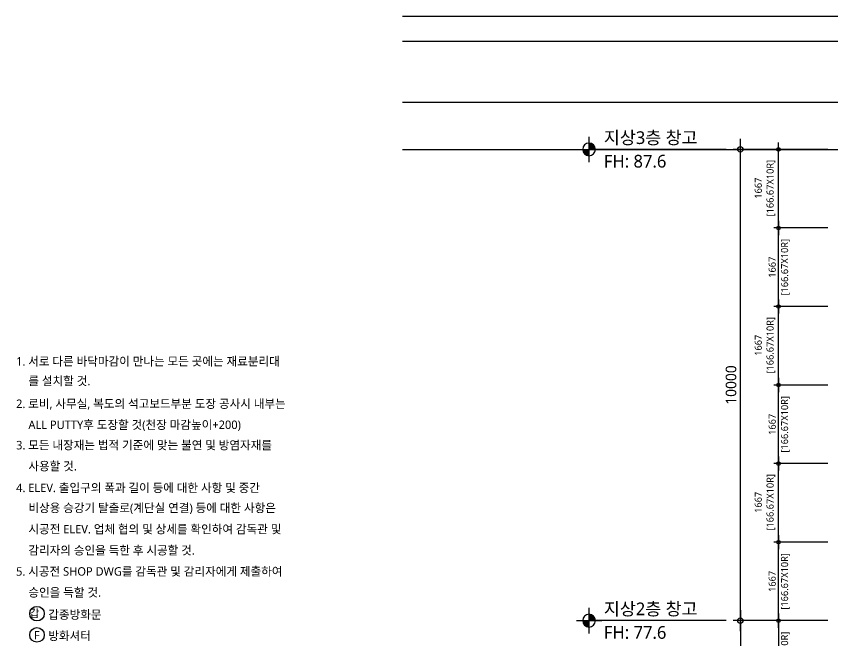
# Model space of a CAD drawing. Header units: millimetres. Extents: x -27671 to 122165, y 825 to 42056.
# Drawn here: x 54887 to 72202, y 27306 to 40556 of the extents above; entities that cross this region are included whole.
import ezdxf
from ezdxf.enums import TextEntityAlignment as Align

# ---------------------------------------------------------------- set-up
doc = ezdxf.new("R2010")
doc.units = ezdxf.units.MM
doc.header["$LTSCALE"] = 100
doc.header["$MEASUREMENT"] = 0
doc.header["$PDSIZE"] = -10
doc.layers.get('0').update_dxf_attribs({"linetype": 'CONTINUOUS'})
doc.layers.get('Defpoints').update_dxf_attribs({"color": 171, "linetype": 'CONTINUOUS'})
for name, color, linetype in [('ELE6', 8, 'CONTINUOUS'), ('NDIM', 7, 'CONTINUOUS'), ('SYM', 7, 'CONTINUOUS'), ('TEXT', 3, 'CONTINUOUS'), ('TEXT(AXIS)', 2, 'CONTINUOUS'), ('TEXT(NOTE小)', 1, 'CONTINUOUS')]:
    doc.layers.add(name, color=color, linetype=linetype)
doc.styles.add('CGS', font='cgse', dxfattribs={"bigfont": 'cgs'})
doc.styles.add('나눔바른고딕', font='NanumBarunGothic.ttf')
doc.dimstyles.new('NDIM 1200', dxfattribs={"dimscale": 75, "dimtxt": 3, "dimasz": 1, "dimexe": 2, "dimexo": 2, "dimgap": 1, "dimtad": 1, "dimdec": 0, "dimdsep": 46, "dimtxsty": 'CGS', "dimblk": 'DOT0', "dimcen": 1, "dimdle": 8, "dimclrd": 256, "dimclre": 256, "dimclrt": 256, "dimadec": 0, "dimazin": 0, "dimtfac": 1, "dimtdec": 0, "dimtix": 1, "dimtmove": 2, "dimatfit": 3, "dimldrblk": 'DOT0', "dimfxl": 1, "dimtolj": 1, "dimtzin": 0, "dimlwd": -1, "dimlwe": -1, "dimarcsym": 0})

# ---------------------------------------------------------------- blocks, each defined once
blk = doc.blocks.new('갑종방화문표기')
at = {"layer": 'TEXT(NOTE小)'}
blk.add_circle((0, 0), 150, dxfattribs=at)
at = {"layer": 'TEXT(NOTE小)', "style": '나눔바른고딕'}
blk.add_text('갑', height=160, dxfattribs=at).set_placement((-53, 7), align=Align.MIDDLE_CENTER)
blk = doc.blocks.new('A$C4BDA14EB')
at = {"layer": 'TEXT(NOTE小)'}
blk.add_circle((515, 572), 515, dxfattribs=at)
at = {"layer": 'TEXT(NOTE小)', "style": '나눔바른고딕'}
blk.add_text('F', height=600, dxfattribs=at).set_placement((502, 554), align=Align.MIDDLE_CENTER)
blk = doc.blocks.new('A$C0853663C')
at = {"layer": 'TEXT(NOTE小)'}
blk.add_circle((515, 573), 515, dxfattribs=at)
at = {"layer": 'TEXT(NOTE小)', "style": '나눔바른고딕'}
blk.add_text('E', height=600, dxfattribs=at).set_placement((502, 554), align=Align.MIDDLE_CENTER)
blk = doc.blocks.new('NOTE')
for name, p, xscale, yscale, zscale in [('갑종방화문표기', (575, -5646), 1.030731055544951, 1.030731055544951, 1.030731055544951), ('A$C4BDA14EB', (420, -6268), 0.3, 0.3, 0.3), ('A$C0853663C', (420, -6718), 0.3, 0.3, 0.3)]:
    blk.add_blockref(name, p, dxfattribs=dict(xscale=xscale, yscale=yscale, zscale=zscale))
at = {"layer": 'TEXT', "style": '나눔바른고딕'}
for s, p in [('1. 서로 다른 바닥마감이 만나는 모든 곳에는 재료분리대', (132, -292)), ('를 설치할 것.', (393, -709)), ('2. 로비, 사무실, 복도의 석고보드부분 도장 공사시 내부는', (132, -1192)), ('ALL PUTTY후 도장할 것(천장 마감높이+200)', (393, -1638)), ('3. 모든 내장재는 법적 기준에 맞는 불연 및 방염자재를', (132, -2070)), ('사용할 것.', (393, -2516)), ('4. ELEV. 출입구의 폭과 길이 등에 대한 사항 및 중간', (132, -2976)), ('비상용 승강기 탈출로(계단실 연결) 등에 대한 사항은', (393, -3403)), ('시공전 ELEV. 업체 협의 및 상세를 확인하여 감독관 및', (393, -3853)), ('감리자의 승인을 득한 후 시공할 것.', (393, -4303)), ('5. 시공전 SHOP DWG를 감독관 및 감리자에게 제출하여', (132, -4750)), ('승인을 득할 것.', (393, -5196)), ('갑종방화문', (815, -5667)), ('방화셔터', (815, -6117)), ('ELEV용 갑종방화문', (815, -6567)), ('6. 전기, 기계 설비용 등 OPEN부분은 담당자와 협의하고', (132, -7026)), ('시멘트몰탈 또는 방화충진재로 처리 후 감리자의', (393, -7466)), ('승인을 득할 것.', (393, -7916)), ('7. 단면도를 포함한 건축 CAD 파일에 명기되어 있는', (132, -8363)), ('구조 부재의 단면과 리스트는 검토 및 참조를 위한것', (393, -8806)), ('이므로, 구조도면을 우선으로 할 것.', (393, -9246)), ('8. 기둥 및 벽체 등에 설치되는 충격보호대는 별도의', (132, -9726)), ('계획도를 참조하여, 감독관 및 관리자의 승인을 득한 후', (393, -10179)), ('시공할 것.', (393, -10619)), ('9. 모든 계단에는 논슬립 설치.', (132, -11070)), ('10. ELEV.전실은 EHP 설치.', (132, -11520)), ('11. 석재마감은 마천석 적용.', (132, -11970))]:
    blk.add_text(s, height=180, dxfattribs=at).set_placement(p, align=Align.MIDDLE_LEFT)
blk = doc.blocks.new('A$C19853FC8')
at = {"layer": 'SYM'}
for p, q in [((1800, 0), (1800, 3600)), ((3600, 1800), (0, 1800))]:
    blk.add_line(p, q, dxfattribs=at)
blk.add_circle((1800, 1800), 900, dxfattribs=at)
for points in [[(900, 1800), (1800, 2700), (914, 1959), (1643, 2686)], [(914, 1959), (1643, 2686), (954, 2112), (1492, 2646)], [(954, 2112), (1492, 2646), (1025, 2260), (1346, 2576)], [(1025, 2260), (1346, 2576), (1109, 2378), (1222, 2491)], [(1800, 900), (2700, 1800), (1959, 914), (2686, 1643)], [(1959, 914), (2686, 1643), (2112, 954), (2646, 1492)], [(2112, 954), (2646, 1492), (2260, 1025), (2576, 1346)], [(2260, 1025), (2576, 1346), (2378, 1109), (2491, 1222)]]:
    blk.add_solid(points, dxfattribs=at)
at = {"layer": 'SYM', "linetype": 'Continuous'}
for points in [[(1800, 2700), (1800, 1800), (900, 1800)], [(2700, 1800), (1800, 900), (1800, 1800)]]:
    blk.add_solid(points, dxfattribs=at)
blk = doc.blocks.new('DOT0')
blk.add_line((-3, 0), (3, 0))
at = {"color": 6}
blk.add_circle((0, 0), 0.75, dxfattribs=at)
blk = doc.blocks.new('*D154')
at = {"layer": 'Defpoints', "color": 0, "ltscale": 0.4, "transparency": 16777216}
for p in [(72202, 27731), (71052, 26064), (72202, 26064)]:
    blk.add_point(p, dxfattribs=at)
at = {"layer": 'NDIM', "ltscale": 0.4, "transparency": 16777216}
for p, q in [((72102, 27731), (70952, 27731)), ((71052, 27681), (71052, 26114)), ((72102, 26064), (70952, 26064))]:
    blk.add_line(p, q, dxfattribs=at)
at = {"layer": 'NDIM', "ltscale": 0.4, "transparency": 16777216, "xscale": 50, "yscale": 50, "zscale": 50}
for p, rotation in [((71052, 27731), 90), ((71052, 26064), 270)]:
    blk.add_blockref('DOT0', p, dxfattribs=dict(at, rotation=rotation))
at = {"layer": 'NDIM', "ltscale": 0.4, "transparency": 16777216, "char_height": 150, "attachment_point": 5, "rotation": 90, "style": '나눔바른고딕'}
for s, insert in [('\\A1;[166.67X10R]', (71199, 26897)), ('\\A1;1667', (70921, 26897))]:
    blk.add_mtext(s, dxfattribs=dict(at, insert=insert))
blk = doc.blocks.new('*D155')
at = {"layer": 'Defpoints', "color": 0, "ltscale": 0.4, "transparency": 16777216}
for p in [(72202, 27731), (70244, 17731), (72202, 17731)]:
    blk.add_point(p, dxfattribs=at)
at = {"layer": 'NDIM', "ltscale": 0.4, "transparency": 16777216}
for p, q in [((72052, 27731), (70094, 27731)), ((70244, 27656), (70244, 17806)), ((72052, 17731), (70094, 17731))]:
    blk.add_line(p, q, dxfattribs=at)
at = {"layer": 'NDIM', "ltscale": 0.4, "transparency": 16777216, "xscale": 75, "yscale": 75, "zscale": 75}
for p, rotation in [((70244, 27731), 90), ((70244, 17731), 270)]:
    blk.add_blockref('DOT0', p, dxfattribs=dict(at, rotation=rotation))
at = {"layer": 'NDIM', "ltscale": 0.4, "transparency": 16777216, "insert": (70047, 22731), "char_height": 225, "attachment_point": 5, "rotation": 90, "style": '나눔바른고딕'}
blk.add_mtext('\\A1;10000', dxfattribs=at)
blk = doc.blocks.new('*D156')
at = {"layer": 'Defpoints', "color": 0, "ltscale": 0.4, "transparency": 16777216}
for p in [(71052, 37731), (72202, 37731), (72202, 36064)]:
    blk.add_point(p, dxfattribs=at)
at = {"layer": 'NDIM', "ltscale": 0.4, "transparency": 16777216}
for p, q in [((72102, 37731), (70952, 37731)), ((71052, 36114), (71052, 37681)), ((72102, 36064), (70952, 36064))]:
    blk.add_line(p, q, dxfattribs=at)
at = {"layer": 'NDIM', "ltscale": 0.4, "transparency": 16777216, "xscale": 50, "yscale": 50, "zscale": 50}
for p, rotation in [((71052, 37731), 90), ((71052, 36064), 270)]:
    blk.add_blockref('DOT0', p, dxfattribs=dict(at, rotation=rotation))
at = {"layer": 'NDIM', "ltscale": 0.4, "transparency": 16777216, "insert": (70766, 36909), "char_height": 150, "attachment_point": 5, "rotation": 90, "style": '나눔바른고딕'}
blk.add_mtext('\\A1;1667\\P[166.67X10R]', dxfattribs=at)
blk = doc.blocks.new('*D157')
at = {"layer": 'Defpoints', "color": 0, "ltscale": 0.4, "transparency": 16777216}
for p in [(71052, 36064), (72202, 36064), (72202, 34397)]:
    blk.add_point(p, dxfattribs=at)
at = {"layer": 'NDIM', "ltscale": 0.4, "transparency": 16777216}
for p, q in [((72102, 36064), (70952, 36064)), ((71052, 34447), (71052, 36014)), ((72102, 34397), (70952, 34397))]:
    blk.add_line(p, q, dxfattribs=at)
at = {"layer": 'NDIM', "ltscale": 0.4, "transparency": 16777216, "xscale": 50, "yscale": 50, "zscale": 50}
for p, rotation in [((71052, 36064), 90), ((71052, 34397), 270)]:
    blk.add_blockref('DOT0', p, dxfattribs=dict(at, rotation=rotation))
at = {"layer": 'NDIM', "ltscale": 0.4, "transparency": 16777216, "char_height": 150, "attachment_point": 5, "rotation": 90, "style": '나눔바른고딕'}
for s, insert in [('\\A1;[166.67X10R]', (71199, 35231)), ('\\A1;1667', (70921, 35231))]:
    blk.add_mtext(s, dxfattribs=dict(at, insert=insert))
blk = doc.blocks.new('*D158')
at = {"layer": 'Defpoints', "color": 0, "ltscale": 0.4, "transparency": 16777216}
for p in [(71052, 34397), (72202, 34397), (72202, 32731)]:
    blk.add_point(p, dxfattribs=at)
at = {"layer": 'NDIM', "ltscale": 0.4, "transparency": 16777216}
for p, q in [((72102, 34397), (70952, 34397)), ((71052, 32781), (71052, 34347)), ((72102, 32731), (70952, 32731))]:
    blk.add_line(p, q, dxfattribs=at)
at = {"layer": 'NDIM', "ltscale": 0.4, "transparency": 16777216, "xscale": 50, "yscale": 50, "zscale": 50}
for p, rotation in [((71052, 34397), 90), ((71052, 32731), 270)]:
    blk.add_blockref('DOT0', p, dxfattribs=dict(at, rotation=rotation))
at = {"layer": 'NDIM', "ltscale": 0.4, "transparency": 16777216, "insert": (70766, 33575), "char_height": 150, "attachment_point": 5, "rotation": 90, "style": '나눔바른고딕'}
blk.add_mtext('\\A1;1667\\P[166.67X10R]', dxfattribs=at)
blk = doc.blocks.new('*D159')
at = {"layer": 'Defpoints', "color": 0, "ltscale": 0.4, "transparency": 16777216}
for p in [(71052, 32731), (72202, 32731), (72202, 31064)]:
    blk.add_point(p, dxfattribs=at)
at = {"layer": 'NDIM', "ltscale": 0.4, "transparency": 16777216}
for p, q in [((72102, 32731), (70952, 32731)), ((71052, 31114), (71052, 32681)), ((72102, 31064), (70952, 31064))]:
    blk.add_line(p, q, dxfattribs=at)
at = {"layer": 'NDIM', "ltscale": 0.4, "transparency": 16777216, "xscale": 50, "yscale": 50, "zscale": 50}
for p, rotation in [((71052, 32731), 90), ((71052, 31064), 270)]:
    blk.add_blockref('DOT0', p, dxfattribs=dict(at, rotation=rotation))
at = {"layer": 'NDIM', "ltscale": 0.4, "transparency": 16777216, "char_height": 150, "attachment_point": 5, "rotation": 90, "style": '나눔바른고딕'}
for s, insert in [('\\A1;[166.67X10R]', (71199, 31897)), ('\\A1;1667', (70921, 31897))]:
    blk.add_mtext(s, dxfattribs=dict(at, insert=insert))
blk = doc.blocks.new('*D160')
at = {"layer": 'Defpoints', "color": 0, "ltscale": 0.4, "transparency": 16777216}
for p in [(71052, 31064), (72202, 31064), (72202, 29397)]:
    blk.add_point(p, dxfattribs=at)
at = {"layer": 'NDIM', "ltscale": 0.4, "transparency": 16777216}
for p, q in [((72102, 31064), (70952, 31064)), ((71052, 29447), (71052, 31014)), ((72102, 29397), (70952, 29397))]:
    blk.add_line(p, q, dxfattribs=at)
at = {"layer": 'NDIM', "ltscale": 0.4, "transparency": 16777216, "xscale": 50, "yscale": 50, "zscale": 50}
for p, rotation in [((71052, 31064), 90), ((71052, 29397), 270)]:
    blk.add_blockref('DOT0', p, dxfattribs=dict(at, rotation=rotation))
at = {"layer": 'NDIM', "ltscale": 0.4, "transparency": 16777216, "insert": (70766, 30242), "char_height": 150, "attachment_point": 5, "rotation": 90, "style": '나눔바른고딕'}
blk.add_mtext('\\A1;1667\\P[166.67X10R]', dxfattribs=at)
blk = doc.blocks.new('*D161')
at = {"layer": 'Defpoints', "color": 0, "ltscale": 0.4, "transparency": 16777216}
for p in [(71052, 29397), (72202, 29397), (72202, 27731)]:
    blk.add_point(p, dxfattribs=at)
at = {"layer": 'NDIM', "ltscale": 0.4, "transparency": 16777216}
for p, q in [((72102, 29397), (70952, 29397)), ((71052, 27781), (71052, 29347)), ((72102, 27731), (70952, 27731))]:
    blk.add_line(p, q, dxfattribs=at)
at = {"layer": 'NDIM', "ltscale": 0.4, "transparency": 16777216, "xscale": 50, "yscale": 50, "zscale": 50}
for p, rotation in [((71052, 29397), 90), ((71052, 27731), 270)]:
    blk.add_blockref('DOT0', p, dxfattribs=dict(at, rotation=rotation))
at = {"layer": 'NDIM', "ltscale": 0.4, "transparency": 16777216, "char_height": 150, "attachment_point": 5, "rotation": 90, "style": '나눔바른고딕'}
for s, insert in [('\\A1;[166.67X10R]', (71199, 28564)), ('\\A1;1667', (70921, 28564))]:
    blk.add_mtext(s, dxfattribs=dict(at, insert=insert))
blk = doc.blocks.new('*D162')
at = {"layer": 'Defpoints', "color": 0, "ltscale": 0.4, "transparency": 16777216}
for p in [(70244, 37731), (72202, 37731), (72202, 27731)]:
    blk.add_point(p, dxfattribs=at)
at = {"layer": 'NDIM', "ltscale": 0.4, "transparency": 16777216}
for p, q in [((72052, 37731), (70094, 37731)), ((70244, 27806), (70244, 37656)), ((72052, 27731), (70094, 27731))]:
    blk.add_line(p, q, dxfattribs=at)
at = {"layer": 'NDIM', "ltscale": 0.4, "transparency": 16777216, "xscale": 75, "yscale": 75, "zscale": 75}
for p, rotation in [((70244, 37731), 90), ((70244, 27731), 270)]:
    blk.add_blockref('DOT0', p, dxfattribs=dict(at, rotation=rotation))
at = {"layer": 'NDIM', "ltscale": 0.4, "transparency": 16777216, "insert": (70047, 32731), "char_height": 225, "attachment_point": 5, "rotation": 90, "style": '나눔바른고딕'}
blk.add_mtext('\\A1;10000', dxfattribs=at)

msp = doc.modelspace()

# ---------------------------------------------------------------- linework, layer by layer
at = {"layer": 'Defpoints', "ltscale": 10000}
for p, q in [((63075, 40555.6), (116325, 40555.6)), ((63075, 40030.6), (116325, 40030.6)), ((63075, 38730.6), (116325, 38730.6)), ((63075, 37730.6), (116325, 37730.6))]:
    msp.add_line(p, q, dxfattribs=at)
at = {"layer": 'SYM', "ltscale": 1000}
for p, q in [((69943.7, 37730.6), (67036.2, 37730.6)), ((69943.7, 27730.6), (67036.2, 27730.6))]:
    msp.add_line(p, q, dxfattribs=at)

# ---------------------------------------------------------------- block references
at = {"ltscale": 1000, "xscale": -0.15, "yscale": 0.15, "zscale": 0.15}
for p in [(67306.2, 37460.6), (67306.2, 27460.6)]:
    msp.add_blockref('A$C19853FC8', p, dxfattribs=at)
at = {"layer": 'ELE6'}
msp.add_blockref('NOTE', (54750, 33525), dxfattribs=at)

# ---------------------------------------------------------------- texts
at = {"layer": 'TEXT(AXIS)', "style": '나눔바른고딕'}
for s, p in [('지상3층 창고', (67348.7, 37980.6)), ('FH: 87.6', (67348.7, 37480.6)), ('지상2층 창고', (67348.7, 27980.6)), ('FH: 77.6', (67348.7, 27480.6))]:
    msp.add_text(s, height=270, dxfattribs=at).set_placement(p, align=Align.MIDDLE_LEFT)

# ---------------------------------------------------------------- dimensions: what is measured, and where the dimension line sits
at = {"layer": 'NDIM', "ltscale": 0.4}
for base, p2, angle, picture, middle in [((70243.7, 37730.6), (72202.3, 37730.6), 90, '*D162', (70046.6, 32730.6)), ((70243.7, 17730.6), (72202.3, 17730.6), 270, '*D155', (70046.6, 22730.6))]:
    dim = msp.add_linear_dim(base=base, p1=(72202.3, 27730.6), p2=p2, angle=angle, dimstyle='NDIM 1200', override={"dimtxsty": '나눔바른고딕'}, dxfattribs=at)
    dim.commit()
    dim.dimension.update_dxf_attribs({"geometry": picture, "text_midpoint": middle})
for base, p1, p2, picture, middle in [((71052.3, 37730.6), (72202.3, 36063.9), (72202.3, 37730.6), '*D156', (70766.1, 36908.7)), ((71052.3, 34397.2), (72202.3, 32730.6), (72202.3, 34397.2), '*D158', (70766.1, 33575.4)), ((71052.3, 31063.9), (72202.3, 29397.2), (72202.3, 31063.9), '*D160', (70766.1, 30242.1))]:
    dim = msp.add_linear_dim(base=base, p1=p1, p2=p2, angle=90, text='<>\\X[166.67X10R]', dimstyle='NDIM 1200', override={"dimscale": 50, "dimtxsty": '나눔바른고딕'}, dxfattribs=at)
    dim.commit()
    dim.dimension.update_dxf_attribs({"geometry": picture, "text_midpoint": middle, "dimtype": 160})
for base, p1, p2, angle, picture, middle in [((71052.3, 36063.9), (72202.3, 34397.2), (72202.3, 36063.9), 90, '*D157', (71052.3, 35230.6)), ((71052.3, 32730.6), (72202.3, 31063.9), (72202.3, 32730.6), 90, '*D159', (71052.3, 31897.2)), ((71052.3, 29397.2), (72202.3, 27730.6), (72202.3, 29397.2), 90, '*D161', (71052.3, 28563.9)), ((71052.3, 26063.9), (72202.3, 27730.6), (72202.3, 26063.9), 270, '*D154', (71052.3, 26897.2))]:
    dim = msp.add_linear_dim(base=base, p1=p1, p2=p2, angle=angle, text='<>\\X[166.67X10R]', dimstyle='NDIM 1200', override={"dimscale": 50, "dimtxsty": '나눔바른고딕'}, dxfattribs=at)
    dim.commit()
    dim.dimension.update_dxf_attribs({"geometry": picture, "text_midpoint": middle})

doc.saveas('drawing.dxf')
